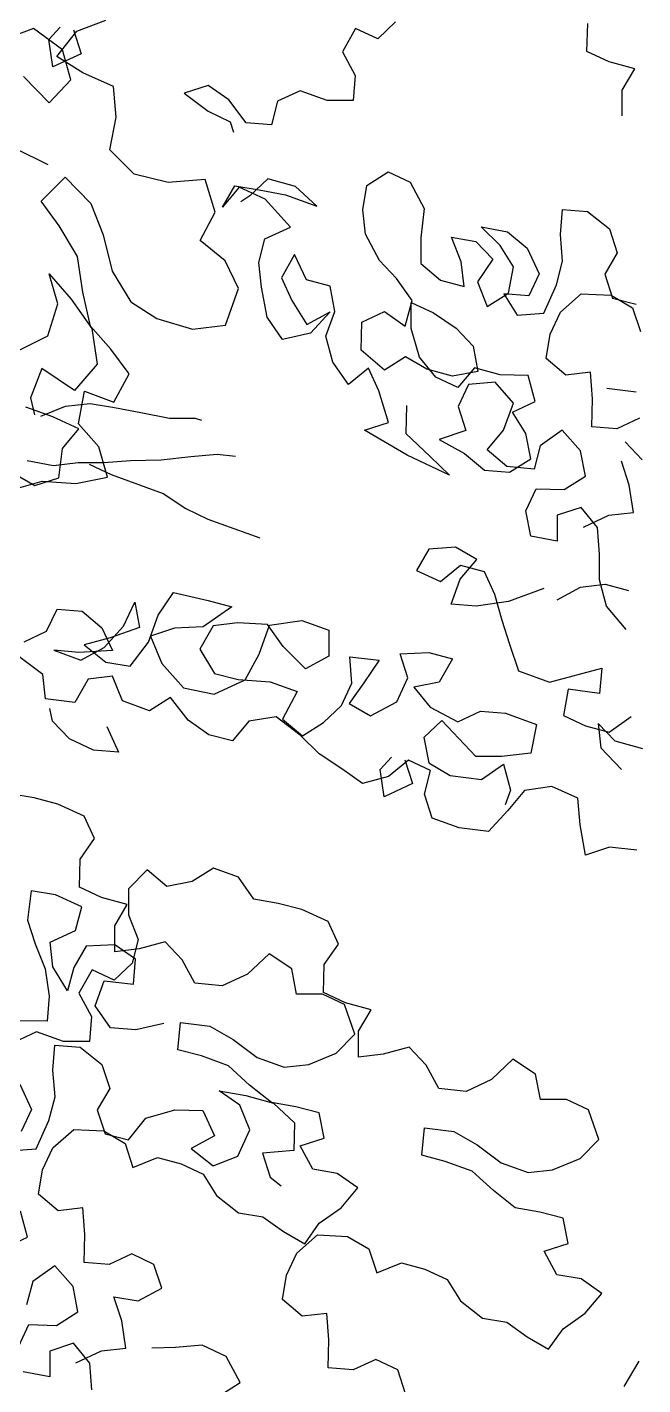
# Model space of a CAD drawing. Header units: millimetres. Extents: x 2622 to 2811, y 687 to 801.
# Drawn here: x 2711.782 to 2712.05, y 773.051 to 773.642 of the extents above; entities that cross this region are included whole.
import ezdxf

# ---------------------------------------------------------------- set-up
doc = ezdxf.new("R2010")
doc.units = ezdxf.units.MM
doc.layers.add('CHIOMA', color=94, linetype='Continuous')
doc.layers.add('tronco', color=36, linetype='Continuous')

msp = doc.modelspace()

# ---------------------------------------------------------------- linework, layer by layer
at = {"layer": 'CHIOMA'}
for p, q in [((2711.80351, 773.64058), (2711.81607, 773.64535)), ((2711.78454, 773.64177), (2711.77198, 773.63699)), ((2711.79714, 773.63252), (2711.78454, 773.64177)), ((2711.79119, 773.63695), (2711.79619, 773.64229)), ((2711.79468, 773.62963), (2711.80351, 773.64058)), ((2711.80195, 773.64123), (2711.80532, 773.63079)), ((2711.92487, 773.64173), (2711.91913, 773.63154)), ((2711.93449, 773.63722), (2711.92487, 773.64173)), ((2711.94229, 773.64462), (2711.93449, 773.63722)), ((2712.0256, 773.63177), (2712.02592, 773.64393)), ((2711.793, 773.62504), (2711.79119, 773.63695)), ((2711.80532, 773.63079), (2711.793, 773.62504)), ((2711.80603, 773.62245), (2711.79468, 773.62963)), ((2711.80089, 773.61934), (2711.79714, 773.63252)), ((2711.91913, 773.63154), (2711.92464, 773.62136)), ((2712.03522, 773.62726), (2712.0256, 773.63177)), ((2712.04639, 773.62422), (2712.03522, 773.62726)), ((2711.81945, 773.6165), (2711.80603, 773.62245)), ((2711.92464, 773.62136), (2711.92374, 773.61043)), ((2712.04098, 773.61494), (2712.04639, 773.62422)), ((2711.78027, 773.62093), (2711.79143, 773.60942)), ((2711.79143, 773.60942), (2711.80089, 773.61934)), ((2711.82052, 773.60311), (2711.81945, 773.6165)), ((2711.86064, 773.61696), (2711.85021, 773.61359)), ((2711.8696, 773.61064), (2711.86064, 773.61696)), ((2711.85021, 773.61359), (2711.86065, 773.60571)), ((2711.87725, 773.6007), (2711.8696, 773.61064)), ((2711.89088, 773.61008), (2711.88817, 773.59981)), ((2711.90074, 773.61469), (2711.89088, 773.61008)), ((2711.91249, 773.61042), (2711.90074, 773.61469)), ((2711.92374, 773.61043), (2711.91249, 773.61042)), ((2712.04098, 773.60368), (2712.04098, 773.61494)), ((2711.86065, 773.60571), (2711.87026, 773.60119)), ((2711.81787, 773.58888), (2711.82052, 773.60311)), ((2711.87026, 773.60119), (2711.87166, 773.59659)), ((2711.88817, 773.59981), (2711.87725, 773.6007)), ((2711.79089, 773.58241), (2711.77685, 773.58938)), ((2711.82842, 773.57839), (2711.81787, 773.58888)), ((2711.78784, 773.56653), (2711.79832, 773.57707)), ((2711.79832, 773.57707), (2711.80949, 773.56556)), ((2711.84327, 773.57472), (2711.82842, 773.57839)), ((2711.85934, 773.576), (2711.84327, 773.57472)), ((2711.86371, 773.56179), (2711.85934, 773.576)), ((2711.88665, 773.57626), (2711.87885, 773.56886)), ((2711.89873, 773.5729), (2711.88665, 773.57626)), ((2711.92976, 773.57346), (2711.93904, 773.5793)), ((2711.93904, 773.5793), (2711.94866, 773.57479)), ((2711.94866, 773.57479), (2711.95474, 773.56337)), ((2711.86686, 773.56401), (2711.87228, 773.57329)), ((2711.87409, 773.57264), (2711.86686, 773.56401)), ((2711.87228, 773.57329), (2711.88288, 773.57149)), ((2711.88551, 773.56747), (2711.87409, 773.57264)), ((2711.87885, 773.56886), (2711.87483, 773.56623)), ((2711.88288, 773.57149), (2711.89438, 773.56936)), ((2711.89438, 773.56936), (2711.90794, 773.56444)), ((2711.90794, 773.56444), (2711.89873, 773.5729)), ((2711.92796, 773.56286), (2711.92976, 773.57346)), ((2711.7957, 773.55583), (2711.78784, 773.56653)), ((2711.80949, 773.56556), (2711.81488, 773.55197)), ((2711.89644, 773.55532), (2711.88551, 773.56747)), ((2711.9292, 773.55218), (2711.92796, 773.56286)), ((2711.95474, 773.56337), (2711.95319, 773.55064)), ((2712.01407, 773.55207), (2712.01496, 773.563)), ((2712.01496, 773.563), (2712.02589, 773.5621)), ((2711.85715, 773.5494), (2711.86371, 773.56179)), ((2712.02589, 773.5621), (2712.03543, 773.55455)), ((2711.80378, 773.54246), (2711.7957, 773.55583)), ((2711.81488, 773.55197), (2711.81884, 773.53611)), ((2711.88536, 773.55013), (2711.89644, 773.55532)), ((2711.93529, 773.54077), (2711.9292, 773.55218)), ((2711.95319, 773.55064), (2711.9532, 773.53938)), ((2711.96658, 773.55089), (2711.97718, 773.54909)), ((2711.97086, 773.54013), (2711.96658, 773.55089)), ((2711.97948, 773.55542), (2711.99098, 773.55329)), ((2711.98778, 773.54729), (2711.97948, 773.55542)), ((2711.99098, 773.55329), (2711.99961, 773.54606)), ((2712.01498, 773.54049), (2712.01407, 773.55207)), ((2712.03543, 773.55455), (2712.0388, 773.54412)), ((2711.8681, 773.54057), (2711.85715, 773.5494)), ((2711.88265, 773.53986), (2711.88536, 773.55013)), ((2711.97718, 773.54909), (2711.98458, 773.54129)), ((2711.99362, 773.53801), (2711.98778, 773.54729)), ((2711.99961, 773.54606), (2712.00479, 773.53498)), ((2711.80609, 773.527), (2711.80378, 773.54246)), ((2711.8739, 773.52863), (2711.8681, 773.54057)), ((2711.88389, 773.52918), (2711.88265, 773.53986)), ((2711.89826, 773.54341), (2711.89251, 773.53322)), ((2711.90344, 773.53232), (2711.89826, 773.54341)), ((2711.94269, 773.53297), (2711.93529, 773.54077)), ((2711.9532, 773.53938), (2711.96183, 773.53216)), ((2711.9721, 773.52945), (2711.97086, 773.54013)), ((2711.98458, 773.54129), (2711.97793, 773.53143)), ((2712.01227, 773.53022), (2712.01498, 773.54049)), ((2712.0388, 773.54412), (2712.03338, 773.53483)), ((2711.79143, 773.535), (2711.80094, 773.52389)), ((2711.79517, 773.52182), (2711.79143, 773.535)), ((2711.81884, 773.53611), (2711.82692, 773.52273)), ((2711.89251, 773.53322), (2711.89712, 773.52336)), ((2711.94943, 773.52336), (2711.94269, 773.53297)), ((2711.99149, 773.52651), (2711.99362, 773.53801)), ((2712.00479, 773.53498), (2712.00028, 773.52536)), ((2712.03338, 773.53483), (2712.03676, 773.5244)), ((2711.80942, 773.51217), (2711.80609, 773.527)), ((2711.86817, 773.51253), (2711.8739, 773.52863)), ((2711.88628, 773.51604), (2711.88389, 773.52918)), ((2711.91371, 773.52961), (2711.90344, 773.53232)), ((2711.91586, 773.51861), (2711.91371, 773.52961)), ((2711.96183, 773.53216), (2711.9721, 773.52945)), ((2711.97793, 773.53143), (2711.98221, 773.52067)), ((2712.00678, 773.51789), (2712.01227, 773.53022)), ((2711.79088, 773.50799), (2711.79517, 773.52182)), ((2711.80094, 773.52389), (2711.81004, 773.51114)), ((2711.82692, 773.52273), (2711.83827, 773.51554)), ((2711.89712, 773.52336), (2711.90354, 773.51285)), ((2711.9464, 773.51218), (2711.94943, 773.52336)), ((2711.9491, 773.52245), (2711.95872, 773.51794)), ((2711.94911, 773.5112), (2711.9491, 773.52245)), ((2711.98221, 773.52067), (2711.99149, 773.52651)), ((2711.98935, 773.52626), (2711.99519, 773.51698)), ((2712.00028, 773.52536), (2711.98935, 773.52626)), ((2712.01409, 773.51831), (2712.02312, 773.52628)), ((2712.02312, 773.52628), (2712.03618, 773.52563)), ((2712.03618, 773.52563), (2712.04547, 773.52021)), ((2712.03676, 773.5244), (2712.04703, 773.52169)), ((2711.83827, 773.51554), (2711.85375, 773.51084)), ((2711.89302, 773.50643), (2711.88628, 773.51604)), ((2711.90354, 773.51285), (2711.91372, 773.51836)), ((2711.91372, 773.51836), (2711.90526, 773.50915)), ((2711.91192, 773.50776), (2711.91586, 773.51861)), ((2711.92758, 773.5139), (2711.93744, 773.5185)), ((2711.93744, 773.5185), (2711.9464, 773.51218)), ((2711.95872, 773.51794), (2711.96858, 773.51129)), ((2711.99519, 773.51698), (2712.00678, 773.51789)), ((2712.00958, 773.50869), (2712.01409, 773.51831)), ((2712.04547, 773.52021), (2712.04885, 773.50978)), ((2711.81831, 773.50209), (2711.80942, 773.51217)), ((2711.81004, 773.51114), (2711.81235, 773.49568)), ((2711.85375, 773.51084), (2711.86817, 773.51253)), ((2711.90526, 773.50915), (2711.89302, 773.50643)), ((2711.92726, 773.50174), (2711.92758, 773.5139)), ((2711.95273, 773.49863), (2711.94911, 773.5112)), ((2711.96858, 773.51129), (2711.97598, 773.50349)), ((2711.77688, 773.50095), (2711.79088, 773.50799)), ((2711.91497, 773.49642), (2711.91192, 773.50776)), ((2711.97598, 773.50349), (2711.97812, 773.49249)), ((2712.00777, 773.49809), (2712.00958, 773.50869)), ((2711.82618, 773.49139), (2711.81831, 773.50209)), ((2711.93737, 773.49295), (2711.92726, 773.50174)), ((2711.94665, 773.49879), (2711.93737, 773.49295)), ((2711.95594, 773.49338), (2711.94665, 773.49879)), ((2711.9598, 773.48993), (2711.95273, 773.49863)), ((2712.01641, 773.49087), (2712.00777, 773.49809)), ((2711.78824, 773.49376), (2711.78333, 773.48097)), ((2711.80249, 773.48411), (2711.78824, 773.49376)), ((2711.81235, 773.49568), (2711.80249, 773.48411)), ((2711.81961, 773.47901), (2711.82618, 773.49139)), ((2711.92171, 773.48682), (2711.91497, 773.49642)), ((2711.93041, 773.49389), (2711.92171, 773.48682)), ((2711.93502, 773.48403), (2711.93041, 773.49389)), ((2711.96711, 773.49034), (2711.95594, 773.49338)), ((2711.97812, 773.49249), (2711.96711, 773.49034)), ((2711.97664, 773.49405), (2711.96942, 773.48542)), ((2711.98782, 773.49101), (2711.97664, 773.49405)), ((2712.02708, 773.49211), (2712.01641, 773.49087)), ((2712.028, 773.48052), (2712.02708, 773.49211)), ((2711.96942, 773.48542), (2711.9598, 773.48993)), ((2711.97402, 773.48681), (2711.9695, 773.4772)), ((2711.9856, 773.48773), (2711.97402, 773.48681)), ((2711.99357, 773.47869), (2711.9856, 773.48773)), ((2711.99997, 773.49069), (2711.98782, 773.49101)), ((2712.00302, 773.47936), (2711.99997, 773.49069)), ((2711.78333, 773.48097), (2711.785, 773.47355)), ((2711.80418, 773.46969), (2711.80682, 773.48392)), ((2711.80682, 773.48392), (2711.81961, 773.47901)), ((2711.93922, 773.47023), (2711.93502, 773.48403)), ((2712.02767, 773.46836), (2712.028, 773.48052)), ((2712.03432, 773.48515), (2712.04706, 773.4836)), ((2711.7878, 773.47301), (2711.79856, 773.47729)), ((2711.94702, 773.47763), (2711.9467, 773.46547)), ((2711.9695, 773.4772), (2711.97288, 773.46677)), ((2711.98931, 773.46694), (2711.99357, 773.47869)), ((2711.99317, 773.47475), (2712.00302, 773.47936)), ((2711.999, 773.46547), (2711.99317, 773.47475)), ((2711.80435, 773.46747), (2711.79293, 773.47264)), ((2711.81307, 773.45961), (2711.80418, 773.46969)), ((2711.92879, 773.46686), (2711.93922, 773.47023)), ((2712.0386, 773.46747), (2712.02767, 773.46836)), ((2712.04846, 773.47207), (2712.0386, 773.46747)), ((2711.79713, 773.45884), (2711.80435, 773.46747)), ((2711.94736, 773.45602), (2711.92879, 773.46686)), ((2711.9467, 773.46547), (2711.95738, 773.45545)), ((2711.97288, 773.46677), (2711.96121, 773.46282)), ((2711.96121, 773.46282), (2711.97231, 773.45674)), ((2711.98208, 773.45831), (2711.98931, 773.46694)), ((2712.00115, 773.45446), (2711.999, 773.46547)), ((2712.01486, 773.46688), (2712.00525, 773.46013)), ((2712.02283, 773.45784), (2712.01486, 773.46688)), ((2712.04222, 773.46182), (2712.04962, 773.45402)), ((2711.79558, 773.4461), (2711.79713, 773.45884)), ((2711.81682, 773.44643), (2711.81307, 773.45961)), ((2711.96569, 773.44733), (2711.94736, 773.45602)), ((2711.97231, 773.45674), (2711.98094, 773.44952)), ((2711.99072, 773.45109), (2711.98208, 773.45831)), ((2712.00525, 773.46013), (2712.00255, 773.44986)), ((2712.02498, 773.44684), (2712.02283, 773.45784)), ((2711.79332, 773.45157), (2711.804, 773.45281)), ((2711.95738, 773.45545), (2711.96569, 773.44733)), ((2712.00255, 773.44986), (2711.99072, 773.45109)), ((2711.99187, 773.44862), (2712.00115, 773.45446)), ((2712.04404, 773.44299), (2712.04066, 773.45342)), ((2711.77519, 773.44096), (2711.78837, 773.4447)), ((2711.77586, 773.44814), (2711.78514, 773.44273)), ((2711.78514, 773.44273), (2711.79558, 773.4461)), ((2711.78837, 773.4447), (2711.80301, 773.44371)), ((2711.80301, 773.44371), (2711.81682, 773.44643)), ((2711.98094, 773.44952), (2711.99187, 773.44862)), ((2712.0157, 773.441), (2712.02498, 773.44684)), ((2711.99903, 773.4317), (2712.00354, 773.44132)), ((2712.00354, 773.44132), (2712.0157, 773.441)), ((2712.04585, 773.43108), (2712.04404, 773.44299)), ((2712.0231, 773.4332), (2712.01266, 773.42982)), ((2712.03017, 773.42449), (2712.0231, 773.4332)), ((2712.00117, 773.4207), (2711.99903, 773.4317)), ((2712.01266, 773.42982), (2712.01267, 773.41857)), ((2712.02409, 773.42465), (2712.03517, 773.42984)), ((2712.03517, 773.42984), (2712.04585, 773.43108)), ((2712.01267, 773.41857), (2712.00117, 773.4207)), ((2712.03108, 773.41291), (2712.03017, 773.42449)), ((2711.95673, 773.4151), (2711.95131, 773.40582)), ((2711.96831, 773.41601), (2711.95673, 773.4151)), ((2711.9776, 773.4106), (2711.96831, 773.41601)), ((2711.97037, 773.40197), (2711.9776, 773.4106)), ((2712.03108, 773.40165), (2712.03108, 773.41291)), ((2711.95131, 773.40582), (2711.96183, 773.40098)), ((2711.96183, 773.40098), (2711.97053, 773.40805)), ((2711.97053, 773.40805), (2711.9808, 773.40534)), ((2711.9808, 773.40534), (2711.98541, 773.39549)), ((2711.96644, 773.39112), (2711.97037, 773.40197)), ((2712.00677, 773.39796), (2711.99141, 773.39229)), ((2712.0126, 773.39302), (2712.02279, 773.39853)), ((2712.02279, 773.39853), (2712.03347, 773.39977)), ((2712.03413, 773.39032), (2712.03108, 773.40165)), ((2712.03347, 773.39977), (2712.04374, 773.39706)), ((2711.82382, 773.3815), (2711.82866, 773.39202)), ((2711.82866, 773.39202), (2711.8308, 773.38101)), ((2711.83885, 773.38628), (2711.8455, 773.39614)), ((2711.8455, 773.39614), (2711.86062, 773.3927)), ((2711.86062, 773.3927), (2711.87089, 773.38999)), ((2711.97736, 773.39022), (2711.96644, 773.39112)), ((2711.99141, 773.39229), (2711.97736, 773.39022)), ((2711.98541, 773.39549), (2711.98846, 773.38415)), ((2711.7903, 773.37934), (2711.79481, 773.38896)), ((2711.79481, 773.38896), (2711.80574, 773.38806)), ((2711.80574, 773.38806), (2711.81437, 773.38084)), ((2711.83459, 773.37453), (2711.83885, 773.38628)), ((2711.87089, 773.38999), (2711.85849, 773.38119)), ((2712.04268, 773.38005), (2712.03413, 773.39032)), ((2711.78045, 773.37474), (2711.7903, 773.37934)), ((2711.81437, 773.38084), (2711.81898, 773.37098)), ((2711.81536, 773.3723), (2711.82382, 773.3815)), ((2711.8308, 773.38101), (2711.81791, 773.37649)), ((2711.846, 773.38061), (2711.83557, 773.37724)), ((2711.85849, 773.38119), (2711.846, 773.38061)), ((2711.86276, 773.38169), (2711.85702, 773.3715)), ((2711.87344, 773.38293), (2711.86276, 773.38169)), ((2711.8865, 773.38228), (2711.87344, 773.38293)), ((2711.88281, 773.3693), (2711.88741, 773.38195)), ((2711.89325, 773.37267), (2711.8865, 773.38228)), ((2711.88741, 773.38195), (2711.90145, 773.38401)), ((2711.90145, 773.38401), (2711.91321, 773.37975)), ((2711.91321, 773.37975), (2711.91321, 773.36849)), ((2711.98846, 773.38415), (2711.99183, 773.37372)), ((2711.81791, 773.37649), (2711.80657, 773.37344)), ((2711.80657, 773.37344), (2711.81611, 773.36589)), ((2711.82671, 773.36409), (2711.83459, 773.37453)), ((2711.83557, 773.37724), (2711.84042, 773.36525)), ((2711.99183, 773.37372), (2711.99578, 773.36206)), ((2711.78859, 773.36053), (2711.77815, 773.36841)), ((2711.79343, 773.37105), (2711.80518, 773.36678)), ((2711.80436, 773.37015), (2711.79343, 773.37105)), ((2711.81898, 773.37098), (2711.80436, 773.37015)), ((2711.80518, 773.36678), (2711.81536, 773.3723)), ((2711.85702, 773.3715), (2711.86343, 773.36099)), ((2711.87674, 773.3582), (2711.88281, 773.3693)), ((2711.90303, 773.36298), (2711.89325, 773.37267)), ((2711.91321, 773.36849), (2711.90303, 773.36298)), ((2711.92233, 773.36825), (2711.93507, 773.3667)), ((2711.92324, 773.35667), (2711.92233, 773.36825)), ((2711.94427, 773.3695), (2711.95675, 773.37008)), ((2711.94764, 773.35907), (2711.94427, 773.3695)), ((2711.95675, 773.37008), (2711.96703, 773.36738)), ((2711.96703, 773.36738), (2711.96128, 773.35719)), ((2711.81611, 773.36589), (2711.82671, 773.36409)), ((2711.84042, 773.36525), (2711.84988, 773.35465)), ((2711.93507, 773.3667), (2711.92842, 773.35684)), ((2711.99578, 773.36206), (2712.00934, 773.35713)), ((2712.00934, 773.35713), (2712.03201, 773.36323)), ((2712.03201, 773.36323), (2712.03112, 773.3523)), ((2711.78983, 773.34985), (2711.78859, 773.36053)), ((2711.80831, 773.35849), (2711.80256, 773.3483)), ((2711.81899, 773.35973), (2711.80831, 773.35849)), ((2711.82326, 773.34897), (2711.81899, 773.35973)), ((2711.86319, 773.35187), (2711.87674, 773.3582)), ((2711.86343, 773.36099), (2711.8737, 773.35828)), ((2711.8737, 773.35828), (2711.88767, 773.35731)), ((2711.88767, 773.35731), (2711.89942, 773.35304)), ((2711.91873, 773.34706), (2711.92324, 773.35667)), ((2711.92842, 773.35684), (2711.9221, 773.34788)), ((2711.9428, 773.34855), (2711.94764, 773.35907)), ((2711.96128, 773.35719), (2711.95027, 773.35504)), ((2711.80256, 773.3483), (2711.78983, 773.34985)), ((2711.8443, 773.35054), (2711.83502, 773.3447)), ((2711.85194, 773.34061), (2711.8443, 773.35054)), ((2711.84988, 773.35465), (2711.86319, 773.35187)), ((2711.89942, 773.35304), (2711.89302, 773.34104)), ((2711.95027, 773.35504), (2711.95734, 773.34634)), ((2712.01748, 773.35418), (2712.01535, 773.34268)), ((2712.03112, 773.3523), (2712.01748, 773.35418)), ((2711.79281, 773.34025), (2711.79174, 773.34575)), ((2711.83502, 773.3447), (2711.82326, 773.34897)), ((2711.91093, 773.33966), (2711.91873, 773.34706)), ((2711.9221, 773.34788), (2711.93139, 773.34246)), ((2711.93139, 773.34246), (2711.9428, 773.34855)), ((2711.95734, 773.34634), (2711.96934, 773.33994)), ((2711.96934, 773.33994), (2711.9792, 773.34455)), ((2711.9792, 773.34455), (2711.99013, 773.34365)), ((2711.99013, 773.34365), (2712.00368, 773.33873)), ((2711.80021, 773.33245), (2711.79281, 773.34025)), ((2711.81648, 773.3378), (2711.82166, 773.32671)), ((2711.8609, 773.33429), (2711.85194, 773.34061)), ((2711.8784, 773.34021), (2711.87117, 773.33158)), ((2711.89031, 773.34203), (2711.8784, 773.34021)), ((2711.90075, 773.33415), (2711.89031, 773.34203)), ((2711.89302, 773.34104), (2711.90165, 773.33382)), ((2711.90165, 773.33382), (2711.91093, 773.33966)), ((2711.96236, 773.34043), (2711.95456, 773.33303)), ((2711.97716, 773.32483), (2711.96236, 773.34043)), ((2712.00368, 773.33873), (2712.00123, 773.32632)), ((2712.01535, 773.34268), (2712.02496, 773.33817)), ((2712.02496, 773.33817), (2712.03523, 773.33546)), ((2712.03047, 773.33924), (2712.03171, 773.32856)), ((2712.03787, 773.33144), (2712.03047, 773.33924)), ((2712.03523, 773.33546), (2712.04484, 773.3422)), ((2711.81073, 773.32761), (2711.80021, 773.33245)), ((2711.87117, 773.33158), (2711.8609, 773.33429)), ((2711.90905, 773.32602), (2711.90075, 773.33415)), ((2711.95456, 773.33303), (2711.9567, 773.32202)), ((2711.82166, 773.32671), (2711.81073, 773.32761)), ((2711.91891, 773.31937), (2711.90905, 773.32602)), ((2712.00123, 773.32632), (2711.98841, 773.32483)), ((2712.03171, 773.32856), (2712.04058, 773.3192)), ((2712.04995, 773.32808), (2712.03787, 773.33144)), ((2711.93553, 773.31914), (2711.94054, 773.32449)), ((2711.94791, 773.32317), (2711.93921, 773.3161)), ((2711.94629, 773.32342), (2711.94967, 773.31299)), ((2711.95753, 773.31865), (2711.94791, 773.32317)), ((2711.9567, 773.32202), (2711.96599, 773.3166)), ((2711.98841, 773.32483), (2711.97716, 773.32483)), ((2711.97963, 773.31472), (2711.98924, 773.32147)), ((2711.98924, 773.32147), (2711.99228, 773.31013)), ((2711.92787, 773.31305), (2711.91891, 773.31937)), ((2711.93921, 773.3161), (2711.92787, 773.31305)), ((2711.93735, 773.30723), (2711.93553, 773.31914)), ((2711.95482, 773.30838), (2711.95753, 773.31865)), ((2711.96599, 773.3166), (2711.97963, 773.31472)), ((2711.7849, 773.30676), (2711.7743, 773.30856)), ((2711.94967, 773.31299), (2711.93735, 773.30723)), ((2711.9582, 773.29795), (2711.95482, 773.30838)), ((2711.99228, 773.31013), (2711.98999, 773.3038)), ((2711.99836, 773.30997), (2711.99114, 773.30134)), ((2712.01027, 773.31178), (2711.99836, 773.30997)), ((2712.0217, 773.30662), (2712.01027, 773.31178)), ((2711.79517, 773.30405), (2711.7849, 773.30676)), ((2711.80659, 773.29889), (2711.79517, 773.30405)), ((2712.02261, 773.29503), (2712.0217, 773.30662)), ((2711.8112, 773.28903), (2711.80659, 773.29889)), ((2711.96995, 773.29369), (2711.9582, 773.29795)), ((2711.99114, 773.30134), (2711.98268, 773.29213)), ((2711.98268, 773.29213), (2711.96995, 773.29369)), ((2712.025, 773.28189), (2712.02261, 773.29503)), ((2711.80488, 773.28007), (2711.8112, 773.28903)), ((2712.03543, 773.28526), (2712.025, 773.28189)), ((2712.04726, 773.28404), (2712.03543, 773.28526)), ((2711.80456, 773.26791), (2711.80488, 773.28007)), ((2711.83403, 773.27546), (2711.8259, 773.26716)), ((2711.84266, 773.26823), (2711.83403, 773.27546)), ((2711.86295, 773.27622), (2711.85367, 773.27038)), ((2711.8738, 773.27228), (2711.86295, 773.27622)), ((2711.81417, 773.2634), (2711.80456, 773.26791)), ((2711.8259, 773.26716), (2711.82591, 773.2559)), ((2711.85367, 773.27038), (2711.84266, 773.26823)), ((2711.88054, 773.26267), (2711.8738, 773.27228)), ((2711.78353, 773.26634), (2711.78198, 773.2536)), ((2711.79413, 773.26454), (2711.78353, 773.26634)), ((2711.80555, 773.25937), (2711.79413, 773.26454)), ((2711.82535, 773.26037), (2711.81417, 773.2634)), ((2711.89114, 773.26087), (2711.88054, 773.26267)), ((2711.90141, 773.25817), (2711.89114, 773.26087)), ((2711.80285, 773.2491), (2711.80555, 773.25937)), ((2711.81993, 773.25108), (2711.82535, 773.26037)), ((2711.82591, 773.2559), (2711.83019, 773.24514)), ((2711.91283, 773.253), (2711.90141, 773.25817)), ((2711.78198, 773.2536), (2711.78535, 773.24317)), ((2711.79176, 773.24391), (2711.80285, 773.2491)), ((2711.81994, 773.23982), (2711.81993, 773.25108)), ((2711.91744, 773.24314), (2711.91283, 773.253)), ((2711.78535, 773.24317), (2711.78963, 773.23241)), ((2711.793, 773.23323), (2711.79176, 773.24391)), ((2711.83019, 773.24514), (2711.82748, 773.23487)), ((2711.84196, 773.24411), (2711.83062, 773.24106)), ((2711.84935, 773.23631), (2711.84196, 773.24411)), ((2711.91112, 773.23418), (2711.91744, 773.24314)), ((2711.80753, 773.24228), (2711.80212, 773.23299)), ((2711.82002, 773.24286), (2711.80753, 773.24228)), ((2711.83062, 773.24106), (2711.81994, 773.23982)), ((2711.82898, 773.23654), (2711.82002, 773.24286)), ((2711.88714, 773.23896), (2711.87778, 773.23008)), ((2711.89701, 773.23231), (2711.88714, 773.23896)), ((2711.78963, 773.23241), (2711.79144, 773.2205)), ((2711.79941, 773.22272), (2711.793, 773.23323)), ((2711.80212, 773.23299), (2711.79941, 773.22272)), ((2711.81007, 773.23198), (2711.80432, 773.22179)), ((2711.81968, 773.22747), (2711.81007, 773.23198)), ((2711.82748, 773.23487), (2711.81968, 773.22747)), ((2711.82808, 773.22562), (2711.82898, 773.23654)), ((2711.85486, 773.22613), (2711.84935, 773.23631)), ((2711.89915, 773.22131), (2711.89701, 773.23231)), ((2711.9108, 773.22202), (2711.91112, 773.23418)), ((2711.81141, 773.21632), (2711.81535, 773.22717)), ((2711.81535, 773.22717), (2711.82808, 773.22562)), ((2711.8667, 773.2249), (2711.85486, 773.22613)), ((2711.87778, 773.23008), (2711.8667, 773.2249)), ((2711.79144, 773.2205), (2711.79055, 773.20957)), ((2711.80432, 773.22179), (2711.80983, 773.21161)), ((2711.9104, 773.22131), (2711.89915, 773.22131)), ((2711.92002, 773.2168), (2711.9104, 773.22131)), ((2711.92041, 773.21751), (2711.9108, 773.22202)), ((2711.81815, 773.20671), (2711.81141, 773.21632)), ((2711.92455, 773.2039), (2711.92002, 773.2168)), ((2711.93159, 773.21448), (2711.92041, 773.21751)), ((2711.92617, 773.20519), (2711.93159, 773.21448)), ((2711.79055, 773.20957), (2711.77625, 773.20965)), ((2711.80983, 773.21161), (2711.80894, 773.20068)), ((2711.84132, 773.20854), (2711.82908, 773.20582)), ((2711.84741, 773.19712), (2711.84863, 773.20895)), ((2711.84863, 773.20895), (2711.86137, 773.2074)), ((2711.78593, 773.20494), (2711.77607, 773.20033)), ((2711.79768, 773.20067), (2711.78593, 773.20494)), ((2711.82908, 773.20582), (2711.81815, 773.20671)), ((2711.86137, 773.2074), (2711.87156, 773.20165)), ((2711.87156, 773.20165), (2711.882, 773.19377)), ((2711.91642, 773.1956), (2711.92455, 773.2039)), ((2711.92618, 773.19394), (2711.92617, 773.20519)), ((2711.79302, 773.18821), (2711.79392, 773.19914)), ((2711.79392, 773.19914), (2711.80485, 773.19824)), ((2711.80894, 773.20068), (2711.79768, 773.20067)), ((2711.80485, 773.19824), (2711.81438, 773.19069)), ((2711.85768, 773.19441), (2711.84741, 773.19712)), ((2711.94819, 773.19822), (2711.93686, 773.19517)), ((2711.95559, 773.19042), (2711.94819, 773.19822)), ((2711.81438, 773.19069), (2711.81776, 773.18026)), ((2711.86943, 773.19015), (2711.85768, 773.19441)), ((2711.87864, 773.18169), (2711.86943, 773.19015)), ((2711.882, 773.19377), (2711.89375, 773.18951)), ((2711.89375, 773.18951), (2711.90443, 773.19075)), ((2711.90443, 773.19075), (2711.91642, 773.1956)), ((2711.93686, 773.19517), (2711.92618, 773.19394)), ((2711.9611, 773.18024), (2711.95559, 773.19042)), ((2711.99338, 773.19307), (2711.98402, 773.18419)), ((2712.00324, 773.18643), (2711.99338, 773.19307)), ((2711.79394, 773.17663), (2711.79302, 773.18821)), ((2711.98402, 773.18419), (2711.97293, 773.17901)), ((2712.00539, 773.17542), (2712.00324, 773.18643)), ((2711.77857, 773.18221), (2711.78375, 773.17112)), ((2711.81776, 773.18026), (2711.81234, 773.17097)), ((2711.86549, 773.1793), (2711.87699, 773.17717)), ((2711.87445, 773.17298), (2711.86549, 773.1793)), ((2711.88817, 773.17414), (2711.87864, 773.18169)), ((2711.97293, 773.17901), (2711.9611, 773.18024)), ((2711.79123, 773.16636), (2711.79394, 773.17663)), ((2711.87873, 773.16222), (2711.87445, 773.17298)), ((2711.87699, 773.17717), (2711.88907, 773.17381)), ((2711.89877, 773.17234), (2711.88817, 773.17414)), ((2711.88907, 773.17381), (2711.89828, 773.16536)), ((2711.90904, 773.16964), (2711.89877, 773.17234)), ((2712.01664, 773.17542), (2712.00539, 773.17542)), ((2712.02626, 773.17091), (2712.01664, 773.17542)), ((2711.78375, 773.17112), (2711.77924, 773.1615)), ((2711.78573, 773.15403), (2711.79123, 773.16636)), ((2711.81234, 773.17097), (2711.81572, 773.16054)), ((2711.82599, 773.15784), (2711.83354, 773.16737)), ((2711.83354, 773.16737), (2711.84611, 773.17099)), ((2711.84611, 773.17099), (2711.85827, 773.17067)), ((2711.85827, 773.17067), (2711.86345, 773.15958)), ((2711.91118, 773.15863), (2711.90904, 773.16964)), ((2712.03078, 773.15802), (2712.02626, 773.17091)), ((2711.79305, 773.15445), (2711.80208, 773.16242)), ((2711.80208, 773.16242), (2711.81514, 773.16177)), ((2711.81514, 773.16177), (2711.82443, 773.15636)), ((2711.81572, 773.16054), (2711.82599, 773.15784)), ((2711.87356, 773.1508), (2711.87873, 773.16222)), ((2711.89828, 773.16536), (2711.89796, 773.1532)), ((2711.95364, 773.15123), (2711.95487, 773.16306)), ((2711.95487, 773.16306), (2711.9676, 773.16151)), ((2711.9676, 773.16151), (2711.9778, 773.15577)), ((2711.78853, 773.14483), (2711.79305, 773.15445)), ((2711.82443, 773.15636), (2711.8278, 773.14592)), ((2711.86345, 773.15958), (2711.85327, 773.15407)), ((2711.90075, 773.15525), (2711.91118, 773.15863)), ((2711.90626, 773.14507), (2711.90075, 773.15525)), ((2711.9778, 773.15577), (2711.98823, 773.14788)), ((2712.02266, 773.14971), (2712.03078, 773.15802)), ((2711.77415, 773.15312), (2711.78573, 773.15403)), ((2711.8278, 773.14592), (2711.83856, 773.1502)), ((2711.83856, 773.1502), (2711.84883, 773.1475)), ((2711.85327, 773.15407), (2711.8628, 773.14652)), ((2711.8628, 773.14652), (2711.87356, 773.1508)), ((2711.89796, 773.1532), (2711.88424, 773.15204)), ((2711.88424, 773.15204), (2711.88762, 773.14161)), ((2711.96392, 773.14853), (2711.95364, 773.15123)), ((2711.97567, 773.14426), (2711.96392, 773.14853)), ((2712.01066, 773.14486), (2712.02266, 773.14971)), ((2711.78673, 773.13423), (2711.78853, 773.14483)), ((2711.84883, 773.1475), (2711.85845, 773.14299)), ((2711.85845, 773.14299), (2711.86429, 773.13371)), ((2711.91686, 773.14327), (2711.90626, 773.14507)), ((2711.92582, 773.13695), (2711.91686, 773.14327)), ((2711.98487, 773.13581), (2711.97567, 773.14426)), ((2711.98823, 773.14788), (2711.99998, 773.14362)), ((2711.99998, 773.14362), (2712.01066, 773.14486)), ((2711.88762, 773.14161), (2711.89238, 773.13783)), ((2711.9186, 773.12832), (2711.92582, 773.13695)), ((2711.79536, 773.12701), (2711.78673, 773.13423)), ((2711.86429, 773.13371), (2711.87382, 773.12615)), ((2711.99441, 773.12825), (2711.98487, 773.13581)), ((2711.78198, 773.1155), (2711.77893, 773.12683)), ((2711.80604, 773.12825), (2711.79536, 773.12701)), ((2711.80695, 773.11666), (2711.80604, 773.12825)), ((2711.87382, 773.12615), (2711.88442, 773.12435)), ((2711.90899, 773.12157), (2711.9186, 773.12832)), ((2712.00501, 773.12645), (2711.99441, 773.12825)), ((2712.01528, 773.12375), (2712.00501, 773.12645)), ((2711.88442, 773.12435), (2711.89338, 773.11803)), ((2711.90267, 773.11262), (2711.90899, 773.12157)), ((2712.01742, 773.11274), (2712.01528, 773.12375)), ((2711.77212, 773.11089), (2711.78198, 773.1155)), ((2711.80663, 773.1045), (2711.80695, 773.11666)), ((2711.89338, 773.11803), (2711.90267, 773.11262)), ((2711.89928, 773.10856), (2711.90832, 773.11653)), ((2711.90832, 773.11653), (2711.92138, 773.11588)), ((2711.92138, 773.11588), (2711.93067, 773.11047)), ((2711.82742, 773.10821), (2711.81756, 773.10361)), ((2711.83703, 773.1037), (2711.82742, 773.10821)), ((2711.89477, 773.09894), (2711.89928, 773.10856)), ((2711.93067, 773.11047), (2711.93404, 773.10004)), ((2712.00699, 773.10937), (2712.01742, 773.11274)), ((2712.0125, 773.09918), (2712.00699, 773.10937)), ((2711.79382, 773.10302), (2711.78421, 773.09628)), ((2711.80179, 773.09399), (2711.79382, 773.10302)), ((2711.81756, 773.10361), (2711.80663, 773.1045)), ((2711.84041, 773.09327), (2711.83703, 773.1037)), ((2711.93404, 773.10004), (2711.9448, 773.10432)), ((2711.9448, 773.10432), (2711.95507, 773.10161)), ((2711.95507, 773.10161), (2711.96469, 773.0971)), ((2711.78421, 773.09628), (2711.7815, 773.086)), ((2711.89297, 773.08834), (2711.89477, 773.09894)), ((2711.96469, 773.0971), (2711.97053, 773.08782)), ((2712.0231, 773.09738), (2712.0125, 773.09918)), ((2712.03206, 773.09106), (2712.0231, 773.09738)), ((2711.80393, 773.08298), (2711.80179, 773.09399)), ((2711.81962, 773.08956), (2711.83022, 773.08776)), ((2711.823, 773.07913), (2711.81962, 773.08956)), ((2711.83022, 773.08776), (2711.84041, 773.09327)), ((2712.02483, 773.08243), (2712.03206, 773.09106)), ((2711.9016, 773.08112), (2711.89297, 773.08834)), ((2711.97053, 773.08782), (2711.98006, 773.08027)), ((2711.77798, 773.06785), (2711.7825, 773.07746)), ((2711.7825, 773.07746), (2711.79465, 773.07714)), ((2711.79465, 773.07714), (2711.80393, 773.08298)), ((2711.82481, 773.06722), (2711.823, 773.07913)), ((2711.91228, 773.08236), (2711.9016, 773.08112)), ((2711.91319, 773.07078), (2711.91228, 773.08236)), ((2711.98006, 773.08027), (2711.99066, 773.07846)), ((2711.99066, 773.07846), (2711.99962, 773.07214)), ((2712.01523, 773.07569), (2712.02483, 773.08243)), ((2711.99962, 773.07214), (2712.00891, 773.06673)), ((2712.00891, 773.06673), (2712.01523, 773.07569)), ((2711.80205, 773.06934), (2711.79162, 773.06596)), ((2711.79162, 773.06596), (2711.79163, 773.05471)), ((2711.80912, 773.06064), (2711.80205, 773.06934)), ((2711.80304, 773.0608), (2711.81413, 773.06598)), ((2711.81413, 773.06598), (2711.82481, 773.06722)), ((2711.84642, 773.06756), (2711.83607, 773.06722)), ((2711.858, 773.06847), (2711.84642, 773.06756)), ((2711.86852, 773.06363), (2711.858, 773.06847)), ((2711.91287, 773.05862), (2711.91319, 773.07078)), ((2711.81004, 773.04905), (2711.80912, 773.06064)), ((2711.87461, 773.05221), (2711.86852, 773.06363)), ((2711.93365, 773.06233), (2711.9238, 773.05772)), ((2711.94327, 773.05781), (2711.93365, 773.06233)), ((2712.04177, 773.05049), (2712.04841, 773.06159)), ((2711.79163, 773.05471), (2711.78013, 773.05684)), ((2711.9238, 773.05772), (2711.91287, 773.05862)), ((2711.94664, 773.04738), (2711.94327, 773.05781)), ((2711.86533, 773.04637), (2711.87461, 773.05221))]:
    msp.add_line(p, q, dxfattribs=at)
at = {"layer": 'tronco'}
for p, q in [((2711.79293, 773.47264), (2711.78118, 773.4769)), ((2711.79856, 773.47729), (2711.80924, 773.47853)), ((2711.80924, 773.47853), (2711.81984, 773.47673)), ((2711.81984, 773.47673), (2711.83134, 773.4746)), ((2711.83134, 773.4746), (2711.84375, 773.47214)), ((2711.84375, 773.47214), (2711.85501, 773.47215)), ((2711.85501, 773.47215), (2711.85772, 773.47117)), ((2711.85305, 773.45547), (2711.86463, 773.45638)), ((2711.86463, 773.45638), (2711.87252, 773.45557)), ((2711.78182, 773.4537), (2711.79332, 773.45157)), ((2711.804, 773.45281), (2711.81526, 773.45282)), ((2711.80885, 773.45208), (2711.81846, 773.44756)), ((2711.81526, 773.45282), (2711.82684, 773.45373)), ((2711.82684, 773.45373), (2711.84023, 773.45398)), ((2711.84023, 773.45398), (2711.85305, 773.45547)), ((2711.81846, 773.44756), (2711.84106, 773.43936)), ((2711.84106, 773.43936), (2711.85092, 773.43271)), ((2711.85092, 773.43271), (2711.86054, 773.4282)), ((2711.86054, 773.4282), (2711.88314, 773.42))]:
    msp.add_line(p, q, dxfattribs=at)

doc.saveas('drawing.dxf')
